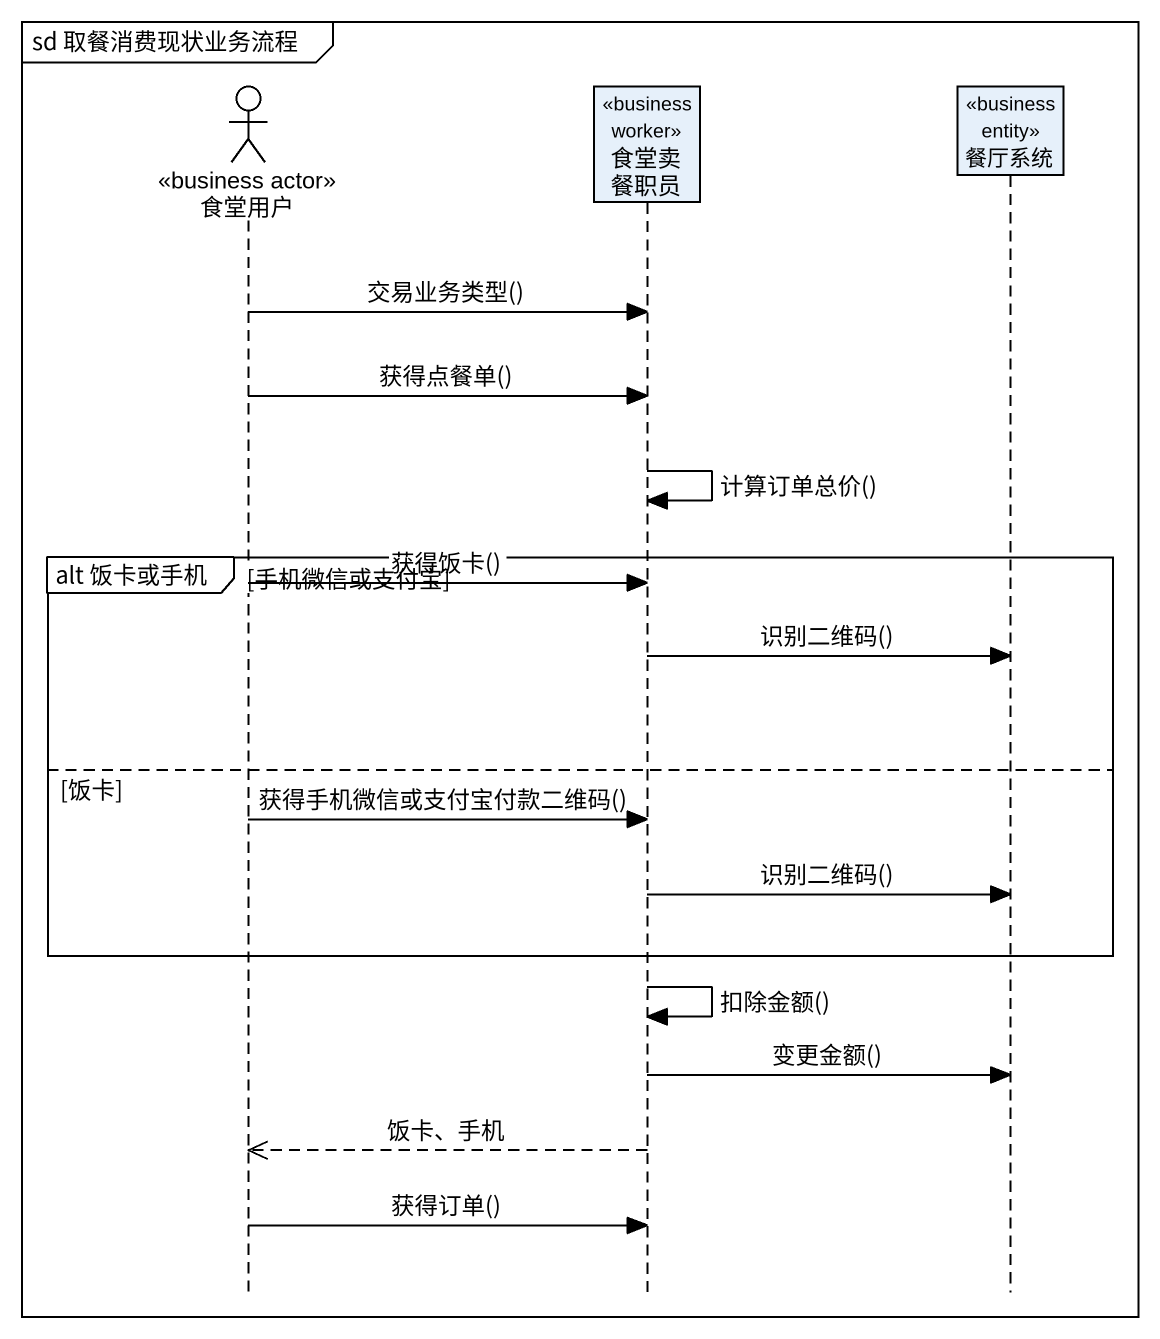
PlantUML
@startuml
mainframe sd 取餐消费现状业务流程
hide footbox
actor 食堂用户 <<business actor>>
participant 食堂卖餐职员 <<business worker>>
participant 餐厅系统 <<business entity>>

食堂用户 -> 食堂卖餐职员 : 交易业务类型()
食堂用户 -> 食堂卖餐职员 : 获得点餐单()
食堂卖餐职员 -> 食堂卖餐职员 : 计算订单总价()
group alt 饭卡或手机 [手机微信或支付宝]
  食堂用户 -> 食堂卖餐职员 : 获得饭卡()
  食堂卖餐职员 -> 餐厅系统 : 识别二维码()
else 饭卡
  食堂用户 -> 食堂卖餐职员 : 获得手机微信或支付宝付款二维码()
  食堂卖餐职员 -> 餐厅系统 : 识别二维码()
end
食堂卖餐职员 -> 食堂卖餐职员 : 扣除金额()
食堂卖餐职员 -> 餐厅系统 : 变更金额()
食堂卖餐职员 -->> 食堂用户 : 饭卡、手机
食堂用户 -> 食堂卖餐职员 : 获得订单()
@enduml
